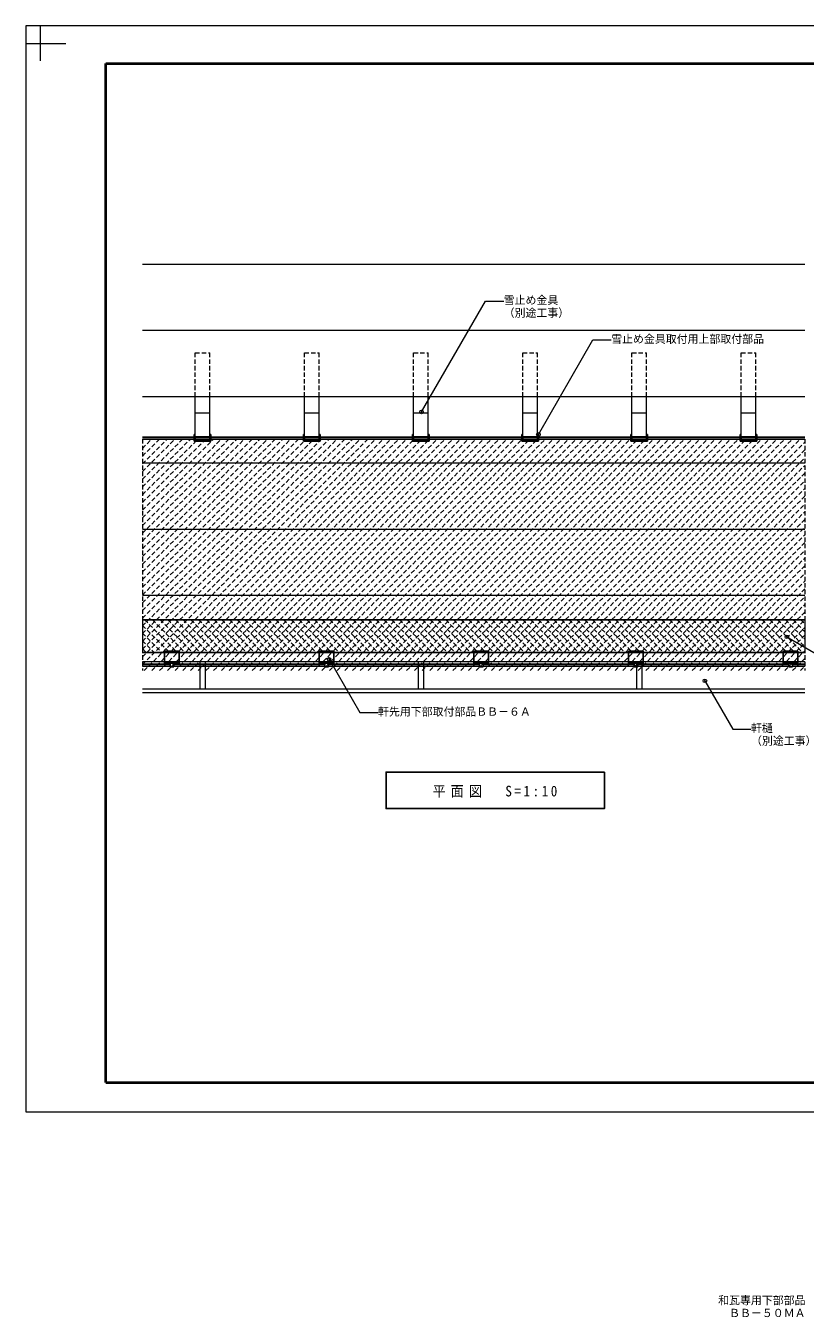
# Model space of a CAD drawing. Units: millimetres on the paper, with parts at other scales. Extents: x -210 to 210, y -235 to 150.
# Drawn here: x -210 to 4.2, y -204.9 to 149.9 of the extents above; entities that cross this region are included whole.
import ezdxf
from ezdxf.enums import TextEntityAlignment as Align

# ---------------------------------------------------------------- set-up
doc = ezdxf.new("R2010")
doc.units = ezdxf.units.MM
doc.header["$PDMODE"] = 32
doc.header["$PDSIZE"] = 1
doc.linetypes.add('DASHED1', pattern=[1.8, 1.2, -0.6])
for name, color, linetype, lineweight in [('0-2', 5, 'Continuous', 9), ('0-4', 5, 'Continuous', 9), ('0-6', 5, 'DASHED1', 9), ('0-8', 5, 'Continuous', 9), ('0-9', 2, 'Continuous', 25), ('0-A', 5, 'Continuous', 9), ('F-0_通り芯', 6, 'Continuous', 9)]:
    doc.layers.add(name, color=color, linetype=linetype, lineweight=lineweight)
doc.styles.add('ＭＳ ゴシック', font='')
doc.styles.get('ＭＳ ゴシック').set_extended_font_data('MS Gothic')

msp = doc.modelspace()

# ---------------------------------------------------------------- linework, layer by layer
at = {"layer": '0-2'}
for p, q in [((-177.93, 84.417), (4.07, 84.417)), ((-177.93, 66.217), (4.07, 66.217)), ((-177.93, 48.017), (4.07, 48.017)), ((-177.93, 29.817), (4.07, 29.817)), ((-177.93, 11.617), (4.07, 11.617)), ((-177.93, -6.583), (4.07, -6.583)), ((-177.93, -24.783), (4.07, -24.783)), ((-162.18, -24.783), (-162.18, -32.283)), ((-160.68, -24.783), (-160.68, -32.283)), ((-102.18, -24.783), (-102.18, -32.283)), ((-100.68, -24.783), (-100.68, -32.283)), ((-42.18, -24.783), (-42.18, -32.283)), ((-40.68, -24.783), (-40.68, -32.283)), ((-177.93, -32.283), (4.07, -32.283)), ((-177.93, -33.283), (4.07, -33.283))]:
    msp.add_line(p, q, dxfattribs=at)
at = {"layer": '0-4'}
for p, q in [((-126.679, -24.178), (-118.222, -38.826)), ((-118.222, -38.826), (-113.222, -38.826))]:
    msp.add_line(p, q, dxfattribs=at)
for points in [[(-101.27, 43.786), (-83.686, 74.244), (-78.686, 74.244)], [(-69.13, 37.617), (-54.144, 63.574), (-49.144, 63.574)], [(-0.844, -18.006), (8.91, -23.637), (13.91, -23.637)], [(-23.376, -30.096), (-15.726, -43.346), (-10.726, -43.346)]]:
    msp.add_lwpolyline(points, dxfattribs=at)
at = {"layer": '0-4', "color": 2, "lineweight": 25}
msp.add_lwpolyline([(-50.996, -55.173), (-110.996, -55.173), (-110.996, -65.173), (-50.996, -65.173)], close=True, dxfattribs=at)
at = {"layer": '0-4'}
for p in [(-101.27, 43.786), (-69.13, 37.617), (-0.844, -18.006), (-126.679, -24.178), (-23.376, -30.096)]:
    msp.add_point(p, dxfattribs=at)
at = {"layer": '0-6'}
for p, q in [((-177.93, 36.317), (-177.93, -27.283)), ((-177.93, -25.615), (-115.998, 36.317)), ((-177.93, -23.494), (-118.119, 36.317)), ((-177.93, -21.373), (-120.24, 36.317)), ((-177.93, -19.251), (-122.362, 36.317)), ((-177.93, -17.13), (-124.483, 36.317)), ((-177.93, -15.009), (-126.604, 36.317)), ((-177.93, -12.887), (-128.725, 36.317)), ((-177.93, -10.766), (-130.847, 36.317)), ((-177.93, -8.645), (-132.968, 36.317)), ((-177.93, -6.523), (-135.089, 36.317)), ((-177.93, -4.402), (-137.211, 36.317)), ((-177.93, -2.281), (-139.332, 36.317)), ((-177.93, -0.159), (-141.453, 36.317)), ((-177.93, 1.962), (-143.575, 36.317)), ((-177.93, 4.083), (-145.696, 36.317)), ((-177.93, 6.204), (-147.817, 36.317)), ((-177.93, 8.326), (-149.939, 36.317)), ((-177.93, 10.447), (-152.06, 36.317)), ((-177.93, 12.568), (-154.181, 36.317)), ((-177.93, 14.69), (-156.303, 36.317)), ((-177.93, 16.811), (-158.424, 36.317)), ((-177.93, 18.932), (-160.545, 36.317)), ((-177.93, 21.054), (-162.667, 36.317)), ((-177.93, 23.175), (-164.788, 36.317)), ((-177.93, 25.296), (-166.909, 36.317)), ((-177.93, 27.418), (-169.031, 36.317)), ((-177.93, 29.539), (-171.152, 36.317)), ((-177.93, 31.66), (-173.273, 36.317)), ((-177.93, 33.782), (-175.395, 36.317)), ((-177.476, -27.283), (-113.876, 36.317)), ((-175.355, -27.283), (-111.755, 36.317)), ((-173.234, -27.283), (-109.634, 36.317)), ((-171.112, -27.283), (-107.512, 36.317)), ((-168.991, -27.283), (-105.391, 36.317)), ((-166.87, -27.283), (-103.27, 36.317)), ((-164.748, -27.283), (-101.148, 36.317)), ((-162.627, -27.283), (-99.027, 36.317)), ((-160.506, -27.283), (-96.906, 36.317)), ((-158.384, -27.283), (-94.784, 36.317)), ((-156.263, -27.283), (-92.663, 36.317)), ((-154.142, -27.283), (-90.542, 36.317)), ((-152.02, -27.283), (-88.42, 36.317)), ((-149.899, -27.283), (-86.299, 36.317)), ((-147.778, -27.283), (-84.178, 36.317)), ((-145.656, -27.283), (-82.056, 36.317)), ((-143.535, -27.283), (-79.935, 36.317)), ((-141.414, -27.283), (-77.814, 36.317)), ((-139.292, -27.283), (-75.692, 36.317)), ((-137.171, -27.283), (-73.571, 36.317)), ((-135.05, -27.283), (-71.45, 36.317)), ((-132.929, -27.283), (-69.329, 36.317)), ((-130.807, -27.283), (-67.207, 36.317)), ((-128.686, -27.283), (-65.086, 36.317)), ((-126.565, -27.283), (-62.965, 36.317)), ((-124.443, -27.283), (-60.843, 36.317)), ((-122.322, -27.283), (-58.722, 36.317)), ((-120.201, -27.283), (-56.601, 36.317)), ((-118.079, -27.283), (-54.479, 36.317)), ((-115.958, -27.283), (-52.358, 36.317)), ((-113.837, -27.283), (-50.237, 36.317)), ((-111.715, -27.283), (-48.115, 36.317)), ((-109.594, -27.283), (-45.994, 36.317)), ((-107.473, -27.283), (-43.873, 36.317)), ((-105.351, -27.283), (-41.751, 36.317)), ((-103.23, -27.283), (-39.63, 36.317)), ((-101.109, -27.283), (-37.509, 36.317)), ((-98.987, -27.283), (-35.387, 36.317)), ((-96.866, -27.283), (-33.266, 36.317)), ((-94.745, -27.283), (-31.145, 36.317)), ((-92.623, -27.283), (-29.023, 36.317)), ((-90.502, -27.283), (-26.902, 36.317)), ((-88.381, -27.283), (-24.781, 36.317)), ((-86.259, -27.283), (-22.659, 36.317)), ((-84.138, -27.283), (-20.538, 36.317)), ((-82.017, -27.283), (-18.417, 36.317)), ((-79.896, -27.283), (-16.296, 36.317)), ((-77.774, -27.283), (-14.174, 36.317)), ((-75.653, -27.283), (-12.053, 36.317)), ((-73.532, -27.283), (-9.932, 36.317)), ((-71.41, -27.283), (-7.81, 36.317)), ((-69.289, -27.283), (-5.689, 36.317)), ((-67.168, -27.283), (-3.568, 36.317)), ((-65.046, -27.283), (-1.446, 36.317)), ((-62.925, -27.283), (0.675, 36.317)), ((-60.804, -27.283), (2.796, 36.317)), ((4.07, 36.317), (4.07, -27.283)), ((-58.682, -27.283), (4.07, 35.469)), ((-56.561, -27.283), (4.07, 33.348)), ((-54.44, -27.283), (4.07, 31.227)), ((-52.318, -27.283), (4.07, 29.105)), ((-50.197, -27.283), (4.07, 26.984)), ((-48.076, -27.283), (4.07, 24.863)), ((-45.954, -27.283), (4.07, 22.741)), ((-43.833, -27.283), (4.07, 20.62)), ((-41.712, -27.283), (4.07, 18.499)), ((-39.59, -27.283), (4.07, 16.378)), ((-37.469, -27.283), (4.07, 14.256)), ((-35.348, -27.283), (4.07, 12.135)), ((-33.226, -27.283), (4.07, 10.014)), ((-31.105, -27.283), (4.07, 7.892)), ((-28.984, -27.283), (4.07, 5.771)), ((-26.862, -27.283), (4.07, 3.65)), ((-24.741, -27.283), (4.07, 1.528)), ((-22.62, -27.283), (4.07, -0.593)), ((-20.499, -27.283), (4.07, -2.714)), ((-18.377, -27.283), (4.07, -4.836)), ((-16.256, -27.283), (4.07, -6.957)), ((-14.135, -27.283), (4.07, -9.078)), ((-12.013, -27.283), (4.07, -11.2)), ((-9.892, -27.283), (4.07, -13.321)), ((-7.771, -27.283), (4.07, -15.442)), ((-5.649, -27.283), (4.07, -17.564)), ((-3.528, -27.283), (4.07, -19.685)), ((-1.407, -27.283), (4.07, -21.806)), ((0.715, -27.283), (4.07, -23.928)), ((2.836, -27.283), (4.07, -26.049))]:
    msp.add_line(p, q, dxfattribs=at)
at = {"layer": '0-8', "color": 2, "lineweight": 25}
for p, q in [((-163.73, 37.617), (-163.73, 35.717)), ((-163.73, 37.617), (-163.43, 37.617)), ((-163.73, 35.717), (-159.13, 35.717)), ((-163.43, 37.017), (-163.43, 36.017)), ((-163.43, 36.017), (-159.43, 36.017)), ((-159.43, 37.617), (-159.13, 37.617)), ((-159.43, 37.017), (-159.43, 36.017)), ((-159.13, 37.617), (-159.13, 35.717)), ((-133.73, 37.617), (-133.73, 35.717)), ((-133.73, 37.617), (-133.43, 37.617)), ((-133.73, 35.717), (-129.13, 35.717)), ((-133.43, 37.017), (-133.43, 36.017)), ((-133.43, 36.017), (-129.43, 36.017)), ((-129.43, 37.617), (-129.13, 37.617)), ((-129.43, 37.017), (-129.43, 36.017)), ((-129.13, 37.617), (-129.13, 35.717)), ((-103.73, 37.617), (-103.73, 35.717)), ((-103.73, 37.617), (-103.43, 37.617)), ((-103.73, 35.717), (-99.13, 35.717)), ((-103.43, 37.017), (-103.43, 36.017)), ((-103.43, 36.017), (-99.43, 36.017)), ((-99.43, 37.617), (-99.13, 37.617)), ((-99.43, 37.017), (-99.43, 36.017)), ((-99.13, 37.617), (-99.13, 35.717)), ((-73.73, 37.617), (-73.73, 35.717)), ((-73.73, 37.617), (-73.43, 37.617)), ((-73.73, 35.717), (-69.13, 35.717)), ((-73.43, 37.017), (-73.43, 36.017)), ((-73.43, 36.017), (-69.43, 36.017)), ((-69.43, 37.617), (-69.13, 37.617)), ((-69.43, 37.017), (-69.43, 36.017)), ((-69.13, 37.617), (-69.13, 35.717)), ((-43.73, 37.617), (-43.73, 35.717)), ((-43.73, 37.617), (-43.43, 37.617)), ((-43.73, 35.717), (-39.13, 35.717)), ((-43.43, 37.017), (-43.43, 36.017)), ((-43.43, 36.017), (-39.43, 36.017)), ((-39.43, 37.617), (-39.13, 37.617)), ((-39.43, 37.017), (-39.43, 36.017)), ((-39.13, 37.617), (-39.13, 35.717)), ((-13.73, 37.617), (-13.73, 35.717)), ((-13.73, 37.617), (-13.43, 37.617)), ((-13.73, 35.717), (-9.13, 35.717)), ((-13.43, 37.017), (-13.43, 36.017)), ((-13.43, 36.017), (-9.43, 36.017)), ((-9.43, 37.617), (-9.13, 37.617)), ((-9.43, 37.017), (-9.43, 36.017)), ((-9.13, 37.617), (-9.13, 35.717)), ((-177.93, -13.323), (4.07, -13.323)), ((-177.93, -22.323), (4.07, -22.323))]:
    msp.add_line(p, q, dxfattribs=at)
at = {"layer": '0-8', "linetype": 'DASHED1'}
for p, q in [((-177.93, -13.323), (-177.93, -22.323)), ((-177.354, -13.323), (-168.354, -22.323)), ((-175.233, -13.323), (-166.233, -22.323)), ((-173.111, -13.323), (-164.111, -22.323)), ((-170.99, -13.323), (-161.99, -22.323)), ((-168.869, -13.323), (-159.869, -22.323)), ((-166.748, -13.323), (-157.748, -22.323)), ((-164.626, -13.323), (-155.626, -22.323)), ((-162.505, -13.323), (-153.505, -22.323)), ((-160.384, -13.323), (-151.384, -22.323)), ((-158.262, -13.323), (-149.262, -22.323)), ((-156.141, -13.323), (-147.141, -22.323)), ((-154.02, -13.323), (-145.02, -22.323)), ((-151.898, -13.323), (-142.898, -22.323)), ((-149.777, -13.323), (-140.777, -22.323)), ((-147.656, -13.323), (-138.656, -22.323)), ((-145.534, -13.323), (-136.534, -22.323)), ((-143.413, -13.323), (-134.413, -22.323)), ((-141.292, -13.323), (-132.292, -22.323)), ((-139.17, -13.323), (-130.17, -22.323)), ((-137.049, -13.323), (-128.049, -22.323)), ((-134.928, -13.323), (-125.928, -22.323)), ((-132.806, -13.323), (-123.806, -22.323)), ((-130.685, -13.323), (-121.685, -22.323)), ((-128.564, -13.323), (-119.564, -22.323)), ((-126.442, -13.323), (-117.442, -22.323)), ((-124.321, -13.323), (-115.321, -22.323)), ((-122.2, -13.323), (-113.2, -22.323)), ((-120.078, -13.323), (-111.078, -22.323)), ((-117.957, -13.323), (-108.957, -22.323)), ((-115.836, -13.323), (-106.836, -22.323)), ((-113.714, -13.323), (-104.714, -22.323)), ((-111.593, -13.323), (-102.593, -22.323)), ((-109.472, -13.323), (-100.472, -22.323)), ((-107.351, -13.323), (-98.351, -22.323)), ((-105.229, -13.323), (-96.229, -22.323)), ((-103.108, -13.323), (-94.108, -22.323)), ((-100.987, -13.323), (-91.987, -22.323)), ((-98.865, -13.323), (-89.865, -22.323)), ((-96.744, -13.323), (-87.744, -22.323)), ((-94.623, -13.323), (-85.623, -22.323)), ((-92.501, -13.323), (-83.501, -22.323)), ((-90.38, -13.323), (-81.38, -22.323)), ((-88.259, -13.323), (-79.259, -22.323)), ((-86.137, -13.323), (-77.137, -22.323)), ((-84.016, -13.323), (-75.016, -22.323)), ((-81.895, -13.323), (-72.895, -22.323)), ((-79.773, -13.323), (-70.773, -22.323)), ((-77.652, -13.323), (-68.652, -22.323)), ((-75.531, -13.323), (-66.531, -22.323)), ((-73.409, -13.323), (-64.409, -22.323)), ((-71.288, -13.323), (-62.288, -22.323)), ((-69.167, -13.323), (-60.167, -22.323)), ((-67.045, -13.323), (-58.045, -22.323)), ((-64.924, -13.323), (-55.924, -22.323)), ((-62.803, -13.323), (-53.803, -22.323)), ((-60.681, -13.323), (-51.681, -22.323)), ((-58.56, -13.323), (-49.56, -22.323)), ((-56.439, -13.323), (-47.439, -22.323)), ((-54.318, -13.323), (-45.318, -22.323)), ((-52.196, -13.323), (-43.196, -22.323)), ((-50.075, -13.323), (-41.075, -22.323)), ((-47.954, -13.323), (-38.954, -22.323)), ((-45.832, -13.323), (-36.832, -22.323)), ((-43.711, -13.323), (-34.711, -22.323)), ((-41.59, -13.323), (-32.59, -22.323)), ((-39.468, -13.323), (-30.468, -22.323)), ((-37.347, -13.323), (-28.347, -22.323)), ((-35.226, -13.323), (-26.226, -22.323)), ((-33.104, -13.323), (-24.104, -22.323)), ((-30.983, -13.323), (-21.983, -22.323)), ((-28.862, -13.323), (-19.862, -22.323)), ((-26.74, -13.323), (-17.74, -22.323)), ((-24.619, -13.323), (-15.619, -22.323)), ((-22.498, -13.323), (-13.498, -22.323)), ((-20.376, -13.323), (-11.376, -22.323)), ((-18.255, -13.323), (-9.255, -22.323)), ((-16.134, -13.323), (-7.134, -22.323)), ((-14.012, -13.323), (-5.012, -22.323)), ((-11.891, -13.323), (-2.891, -22.323)), ((-9.77, -13.323), (-0.77, -22.323)), ((-7.648, -13.323), (1.352, -22.323)), ((-5.527, -13.323), (3.473, -22.323)), ((-3.406, -13.323), (4.07, -20.799)), ((-1.285, -13.323), (4.07, -18.677)), ((0.837, -13.323), (4.07, -16.556)), ((2.958, -13.323), (4.07, -14.435)), ((4.07, -13.323), (4.07, -22.323)), ((-177.93, -14.868), (-170.475, -22.323)), ((-177.93, -16.99), (-172.597, -22.323)), ((-177.93, -19.111), (-174.718, -22.323)), ((-177.93, -21.232), (-176.839, -22.323))]:
    msp.add_line(p, q, dxfattribs=at)
at = {"layer": '0-9'}
for p, q in [((-177.93, 36.817), (4.07, 36.817)), ((-177.93, 36.317), (4.07, 36.317)), ((-171.848, -21.983), (-167.848, -21.983)), ((-167.848, -21.983), (-167.848, -25.283)), ((-129.348, -21.983), (-125.348, -21.983)), ((-125.348, -21.983), (-125.348, -25.283)), ((-86.848, -21.983), (-82.848, -21.983)), ((-82.848, -21.983), (-82.848, -25.283)), ((-44.348, -21.983), (-40.348, -21.983)), ((-40.348, -21.983), (-40.348, -25.283)), ((-1.848, -21.983), (2.152, -21.983)), ((2.152, -21.983), (2.152, -25.283)), ((-177.93, -25.533), (-170.348, -25.533)), ((-177.93, -26.033), (-170.348, -26.033)), ((-170.348, -25.283), (-170.348, -26.283)), ((-170.348, -26.283), (-169.348, -26.283)), ((-169.348, -25.283), (-169.348, -26.283)), ((-169.348, -25.533), (-127.848, -25.533)), ((-169.348, -26.033), (-127.848, -26.033)), ((-127.848, -25.283), (-127.848, -26.283)), ((-127.848, -26.283), (-126.848, -26.283)), ((-126.848, -25.283), (-126.848, -26.283)), ((-126.848, -25.533), (-85.348, -25.533)), ((-126.848, -26.033), (-85.348, -26.033)), ((-85.348, -25.283), (-85.348, -26.283)), ((-85.348, -26.283), (-84.348, -26.283)), ((-84.348, -25.283), (-84.348, -26.283)), ((-84.348, -25.533), (-42.848, -25.533)), ((-84.348, -26.033), (-42.848, -26.033)), ((-42.848, -25.283), (-42.848, -26.283)), ((-42.848, -26.283), (-41.848, -26.283)), ((-41.848, -25.283), (-41.848, -26.283)), ((-41.848, -25.533), (-0.348, -25.533)), ((-41.848, -26.033), (-0.348, -26.033)), ((-0.348, -25.283), (-0.348, -26.283)), ((-0.348, -26.283), (0.652, -26.283)), ((0.652, -25.283), (0.652, -26.283)), ((0.652, -25.533), (4.07, -25.533)), ((0.652, -26.033), (4.07, -26.033))]:
    msp.add_line(p, q, dxfattribs=at)
for points in [[(-171.848, -21.983), (-171.848, -25.283), (-167.848, -25.283)], [(-129.348, -21.983), (-129.348, -25.283), (-125.348, -25.283)], [(-86.848, -21.983), (-86.848, -25.283), (-82.848, -25.283)], [(-44.348, -21.983), (-44.348, -25.283), (-40.348, -25.283)], [(-1.848, -21.983), (-1.848, -25.283), (2.152, -25.283)]]:
    msp.add_lwpolyline(points, dxfattribs=at)
at = {"layer": '0-A', "linetype": 'DASHED1'}
for p, q in [((-159.43, 48.017), (-159.43, 60.017)), ((-133.43, 48.017), (-133.43, 60.017)), ((-133.43, 60.017), (-129.43, 60.017)), ((-129.43, 48.017), (-129.43, 60.017)), ((-103.43, 48.017), (-103.43, 60.017)), ((-103.43, 60.017), (-99.43, 60.017)), ((-99.43, 48.017), (-99.43, 60.017)), ((-73.43, 48.017), (-73.43, 60.017)), ((-73.43, 60.017), (-69.43, 60.017)), ((-69.43, 48.017), (-69.43, 60.017)), ((-43.43, 48.017), (-43.43, 60.017)), ((-43.43, 60.017), (-39.43, 60.017)), ((-39.43, 48.017), (-39.43, 60.017)), ((-13.43, 48.017), (-13.43, 60.017)), ((-13.43, 60.017), (-9.43, 60.017)), ((-9.43, 48.017), (-9.43, 60.017))]:
    msp.add_line(p, q, dxfattribs=at)
at = {"layer": '0-A'}
for p, q in [((-163.43, 37.017), (-163.43, 48.017)), ((-159.43, 37.017), (-159.43, 48.017)), ((-133.43, 37.017), (-133.43, 48.017)), ((-103.43, 37.017), (-103.43, 48.017)), ((-73.43, 37.017), (-73.43, 48.017)), ((-43.43, 37.017), (-43.43, 48.017)), ((-13.43, 37.017), (-13.43, 48.017)), ((-163.43, 43.517), (-159.43, 43.517)), ((-133.43, 43.517), (-129.43, 43.517)), ((-103.43, 43.517), (-99.43, 43.517)), ((-73.43, 43.517), (-69.43, 43.517)), ((-43.43, 43.517), (-39.43, 43.517)), ((-13.43, 43.517), (-9.43, 43.517)), ((-163.43, 37.017), (-159.43, 37.017))]:
    msp.add_line(p, q, dxfattribs=at)
at = {"layer": '0-A', "linetype": 'DASHED1'}
msp.add_lwpolyline([(-163.43, 48.017), (-163.43, 60.017), (-159.43, 60.017)], dxfattribs=at)
at = {"layer": '0-A'}
for points in [[(-133.43, 37.017), (-129.43, 37.017), (-129.43, 48.017)], [(-103.43, 37.017), (-99.43, 37.017), (-99.43, 48.017)], [(-73.43, 37.017), (-69.43, 37.017), (-69.43, 48.017)], [(-43.43, 37.017), (-39.43, 37.017), (-39.43, 48.017)], [(-13.43, 37.017), (-9.43, 37.017), (-9.43, 48.017)]]:
    msp.add_lwpolyline(points, dxfattribs=at)
at = {"layer": 'F-0_通り芯'}
for p, q in [((-210, 149.878), (-210, -148.5)), ((210, 149.878), (-210, 149.878)), ((-206, 140.258), (-206, 149.878)), ((-199.03, 144.888), (-210, 144.888)), ((-210, -148.5), (210, -148.5))]:
    msp.add_line(p, q, dxfattribs=at)
at = {"layer": 'F-0_通り芯', "color": 3, "lineweight": 40}
for p, q in [((-188, -140.5), (-188, 139.5)), ((-188, 139.5), (202, 139.5)), ((-188, -140.5), (202, -140.5))]:
    msp.add_line(p, q, dxfattribs=at)

# ---------------------------------------------------------------- texts
at = {"layer": '0-4', "color": 7, "style": 'ＭＳ ゴシック'}
for s, p in [('雪止め金具', (-78.686, 72.744)), ('（別途工事）', (-78.686, 69.244)), ('雪止め金具取付用上部取付部品', (-49.144, 62.074)), ('軒先用下部取付部品ＢＢ－６Ａ', (-113.222, -40.326)), ('軒樋', (-10.726, -44.846)), ('（別途工事）', (-10.726, -48.346)), ('和瓦専用下部部品', (-19.739, -202.058)), ('ＢＢ－５０ＭＡ', (-16.739, -205.558))]:
    msp.add_text(s, height=2.199, dxfattribs=at).set_placement(p, align=Align.BOTTOM_LEFT)
at = {"layer": '0-4', "color": 7, "insert": (-98.246, -62.173), "char_height": 2.933, "attachment_point": 7, "style": 'ＭＳ ゴシック'}
msp.add_mtext('\\T1.39;\\W0.9;平面図\u3000S=1:10', dxfattribs=at)

doc.saveas('drawing.dxf')
